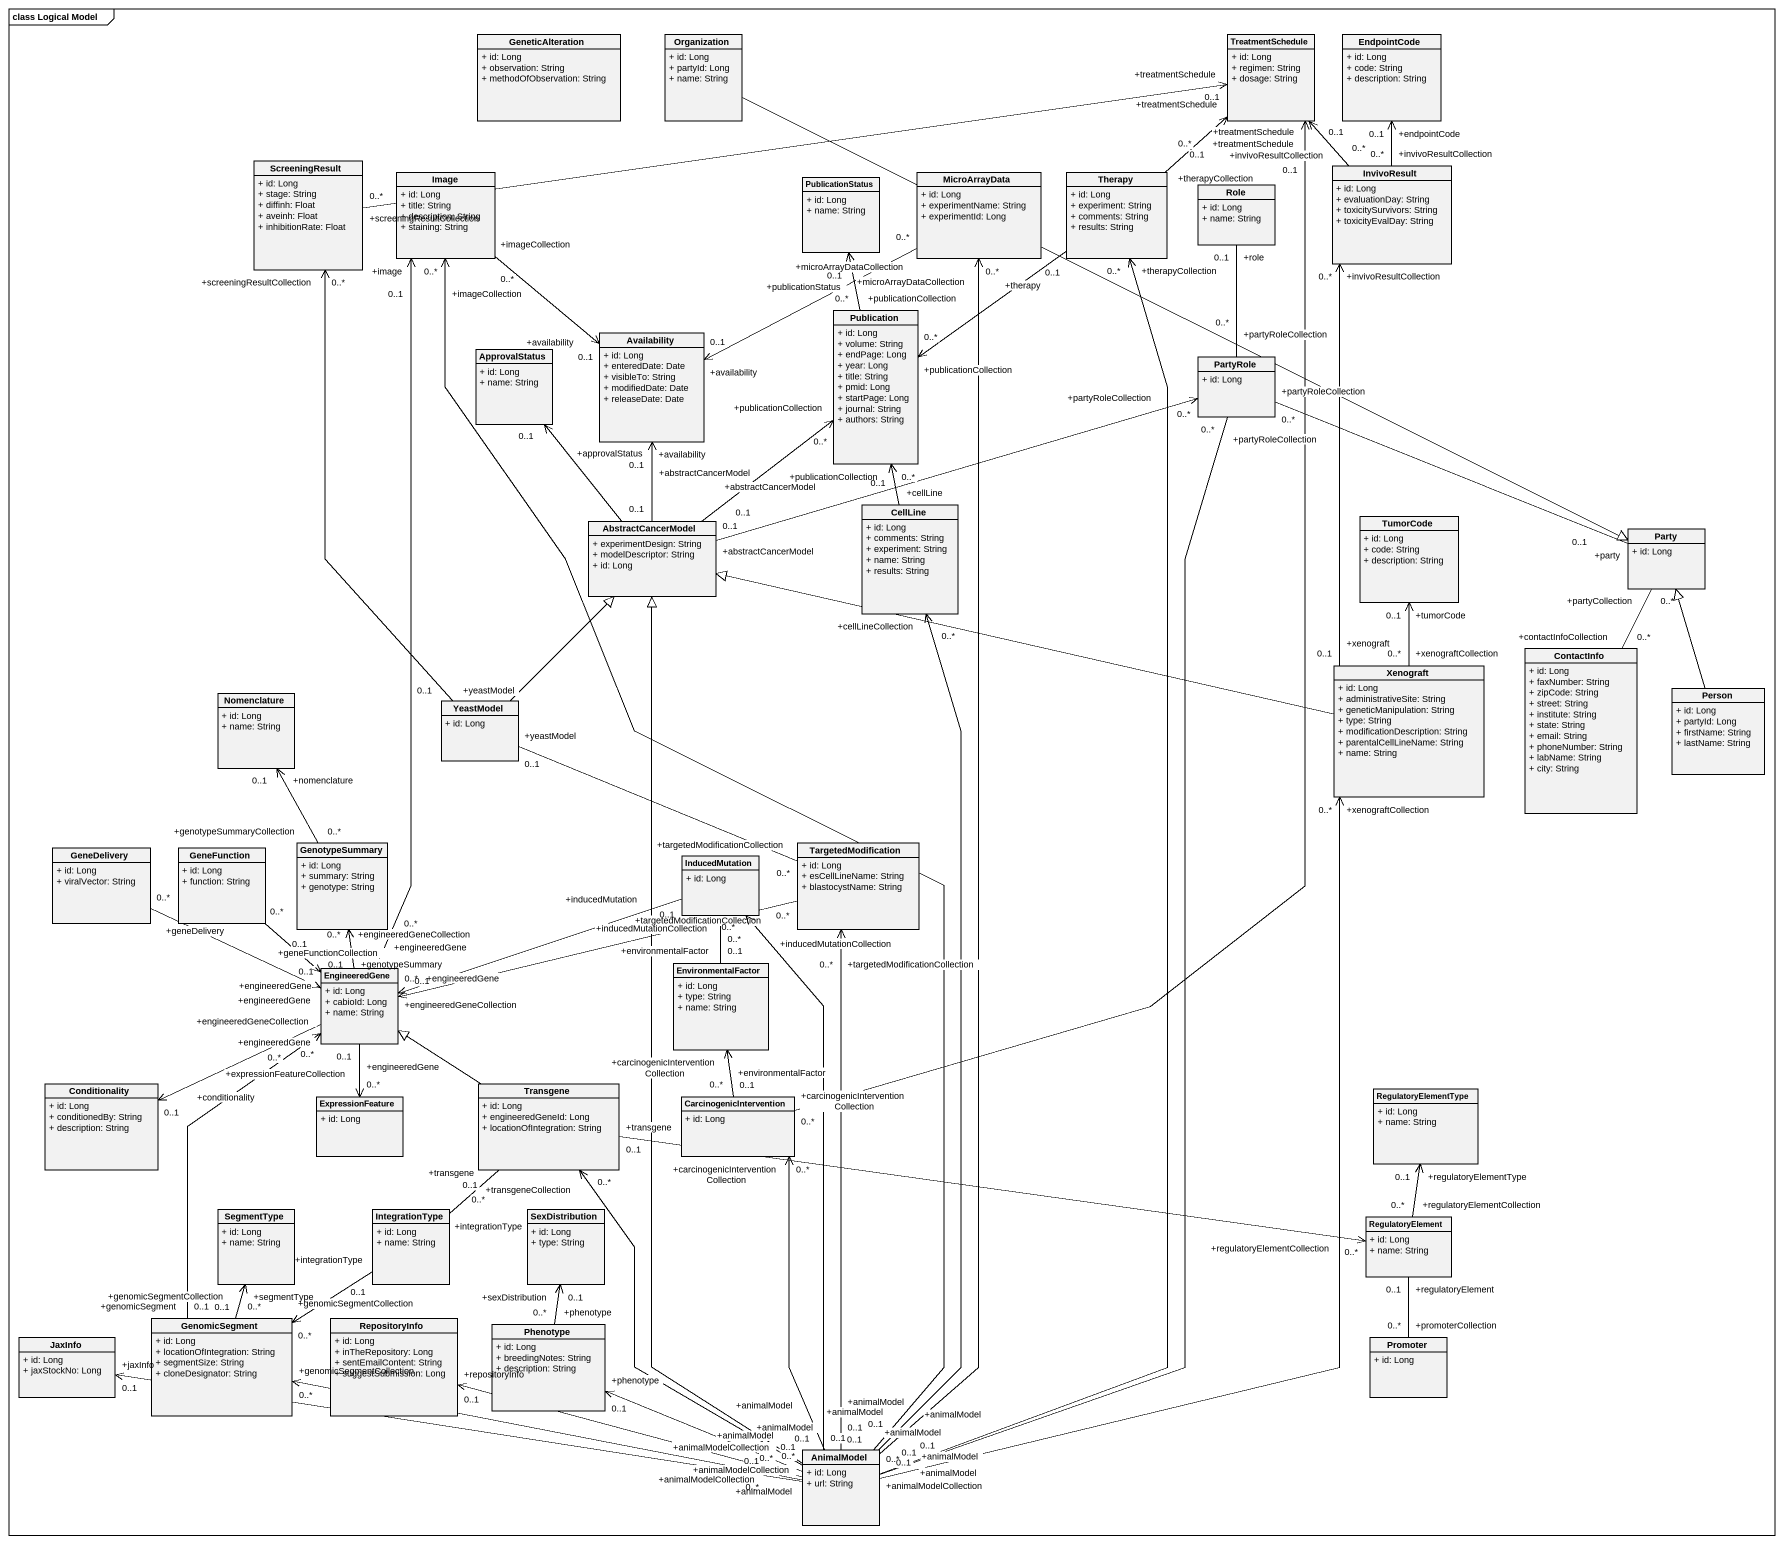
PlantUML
@startuml
mainframe class Logical Model
hide circle
hide empty members
skinparam classAttributeIconSize 0
class GeneticAlteration {
  + id: Long
  + observation: String
  + methodOfObservation: String
}
class Organization {
  + id: Long
  + partyId: Long
  + name: String
}
class TreatmentSchedule {
  + id: Long
  + regimen: String
  + dosage: String
}
class EndpointCode {
  + id: Long
  + code: String
  + description: String
}
class ScreeningResult {
  + id: Long
  + stage: String
  + diffinh: Float
  + aveinh: Float
  + inhibitionRate: Float
}
class Image {
  + id: Long
  + title: String
  + description: String
  + staining: String
}
class PublicationStatus {
  + id: Long
  + name: String
}
class MicroArrayData {
  + id: Long
  + experimentName: String
  + experimentId: Long
}
class Therapy {
  + id: Long
  + experiment: String
  + comments: String
  + results: String
}
class InvivoResult {
  + id: Long
  + evaluationDay: String
  + toxicitySurvivors: String
  + toxicityEvalDay: String
}
class Role {
  + id: Long
  + name: String
}
class Availability {
  + id: Long
  + enteredDate: Date
  + visibleTo: String
  + modifiedDate: Date
  + releaseDate: Date
}
class Publication {
  + id: Long
  + volume: String
  + endPage: Long
  + year: Long
  + title: String
  + pmid: Long
  + startPage: Long
  + journal: String
  + authors: String
}
class ApprovalStatus {
  + id: Long
  + name: String
}
class PartyRole {
  + id: Long
}
class AbstractCancerModel {
  + experimentDesign: String
  + modelDescriptor: String
  + id: Long
}
class CellLine {
  + id: Long
  + comments: String
  + experiment: String
  + name: String
  + results: String
}
class TumorCode {
  + id: Long
  + code: String
  + description: String
}
class Party {
  + id: Long
}
class Xenograft {
  + id: Long
  + administrativeSite: String
  + geneticManipulation: String
  + type: String
  + modificationDescription: String
  + parentalCellLineName: String
  + name: String
}
class ContactInfo {
  + id: Long
  + faxNumber: String
  + zipCode: String
  + street: String
  + institute: String
  + state: String
  + email: String
  + phoneNumber: String
  + labName: String
  + city: String
}
class Nomenclature {
  + id: Long
  + name: String
}
class YeastModel {
  + id: Long
}
class "Person" as Person_ {
  + id: Long
  + partyId: Long
  + firstName: String
  + lastName: String
}
class GeneDelivery {
  + id: Long
  + viralVector: String
}
class GeneFunction {
  + id: Long
  + function: String
}
class GenotypeSummary {
  + id: Long
  + summary: String
  + genotype: String
}
class InducedMutation {
  + id: Long
}
class TargetedModification {
  + id: Long
  + esCellLineName: String
  + blastocystName: String
}
class EngineeredGene {
  + id: Long
  + cabioId: Long
  + name: String
}
class EnvironmentalFactor {
  + id: Long
  + type: String
  + name: String
}
class Conditionality {
  + id: Long
  + conditionedBy: String
  + description: String
}
class ExpressionFeature {
  + id: Long
}
class Transgene {
  + id: Long
  + engineeredGeneId: Long
  + locationOfIntegration: String
}
class CarcinogenicIntervention {
  + id: Long
}
class RegulatoryElementType {
  + id: Long
  + name: String
}
class SegmentType {
  + id: Long
  + name: String
}
class IntegrationType {
  + id: Long
  + name: String
}
class SexDistribution {
  + id: Long
  + type: String
}
class RegulatoryElement {
  + id: Long
  + name: String
}
class JaxInfo {
  + id: Long
  + jaxStockNo: Long
}
class GenomicSegment {
  + id: Long
  + locationOfIntegration: String
  + segmentSize: String
  + cloneDesignator: String
}
class RepositoryInfo {
  + id: Long
  + inTheRepository: Long
  + sentEmailContent: String
  + suggestSubmission: Long
}
class Phenotype {
  + id: Long
  + breedingNotes: String
  + description: String
}
class Promoter {
  + id: Long
}
class AnimalModel {
  + id: Long
  + url: String
}
Organization -right-|> Party
ScreeningResult "+screeningResultCollection\n0..*" -right-> "+treatmentSchedule\n0..1" TreatmentSchedule
Therapy "+therapyCollection\n0..*" -up-> "+treatmentSchedule\n0..1" TreatmentSchedule
InvivoResult "+invivoResultCollection\n0..*" -up-> "+treatmentSchedule\n0..1" TreatmentSchedule
InvivoResult "+invivoResultCollection\n0..*" -up-> "+endpointCode\n0..1" EndpointCode
Availability "+availability\n0..1" <-up- "+imageCollection\n0..*" Image
Availability "+availability\n0..1" <-right- "+microArrayDataCollection\n0..*" MicroArrayData
Publication "+publicationCollection\n0..*" -up-> "+publicationStatus\n0..1" PublicationStatus
Publication "+publicationCollection\n0..*" <-up- "+therapy\n0..1" Therapy
PartyRole "+partyRoleCollection\n0..*" -up- "+role\n0..1" Role
AbstractCancerModel "+abstractCancerModel\n0..1" -up-> "+availability\n0..1" Availability
AbstractCancerModel "+abstractCancerModel\n0..1" -up-> "+publicationCollection\n0..*" Publication
AbstractCancerModel -up-> "+approvalStatus\n0..1" ApprovalStatus
AbstractCancerModel "+abstractCancerModel\n0..1" -right-> "+partyRoleCollection\n0..*" PartyRole
CellLine "+cellLine\n0..1" -up-> "+publicationCollection\n0..*" Publication
Party "+party\n0..1" -left- "+partyRoleCollection\n0..*" PartyRole
Xenograft "+xenograft\n0..1" -up-> "+invivoResultCollection\n0..*" InvivoResult
Xenograft -left-|> AbstractCancerModel
Xenograft "+xenograftCollection\n0..*" -up-> "+tumorCode\n0..1" TumorCode
ContactInfo "+contactInfoCollection\n0..*" -up- "+partyCollection\n0..*" Party
YeastModel "+yeastModel\n0..1" -up-> "+screeningResultCollection\n0..*" ScreeningResult
YeastModel -up-|> AbstractCancerModel
Person_ -up-|> Party
GenotypeSummary "+genotypeSummaryCollection\n0..*" -up-> "+nomenclature\n0..1" Nomenclature
TargetedModification "+targetedModificationCollection\n0..*" -left- "+yeastModel\n0..1" YeastModel
EngineeredGene "+engineeredGene\n0..*" -up-> "+image\n0..1" Image
EngineeredGene "+engineeredGene\n0..1" <-left- "+geneDelivery\n0..*" GeneDelivery
EngineeredGene "+engineeredGene\n0..1" <-up- "+geneFunctionCollection\n0..*" GeneFunction
EngineeredGene "+engineeredGeneCollection\n0..*" -up-> "+genotypeSummary\n0..1" GenotypeSummary
EngineeredGene "+engineeredGeneCollection\n0..*" <-right- "+inducedMutation\n0..1" InducedMutation
EngineeredGene "+engineeredGene\n0..1" <-right- "+targetedModificationCollection\n0..*" TargetedModification
EngineeredGene "+engineeredGeneCollection\n0..*" <-- "+genomicSegment\n0..1" GenomicSegment
EnvironmentalFactor "+environmentalFactor\n0..1" -up- "+inducedMutationCollection\n0..*" InducedMutation
Conditionality "+conditionality\n0..1" <-right- "+engineeredGene\n0..*" EngineeredGene
ExpressionFeature "+expressionFeatureCollection\n0..*" <-up- "+engineeredGene\n0..1" EngineeredGene
Transgene -up-|> EngineeredGene
CarcinogenicIntervention "+carcinogenicInterventionCollection\n0..*" -up-> "+treatmentSchedule\n0..1" TreatmentSchedule
CarcinogenicIntervention "+carcinogenicInterventionCollection\n0..*" -up-> "+environmentalFactor\n0..1" EnvironmentalFactor
IntegrationType "+integrationType\n0..1" -up- "+transgene\n0..*" Transgene
RegulatoryElement "+regulatoryElementCollection\n0..*" <-left- "+transgene\n0..1" Transgene
RegulatoryElement "+regulatoryElementCollection\n0..*" -up-> "+regulatoryElementType\n0..1" RegulatoryElementType
GenomicSegment "+genomicSegmentCollection\n0..*" -up-> "+segmentType\n0..1" SegmentType
GenomicSegment "+genomicSegmentCollection\n0..*" <-up- "+integrationType\n0..1" IntegrationType
Phenotype "+phenotype\n0..*" -up-> "+sexDistribution\n0..1" SexDistribution
Promoter "+promoterCollection\n0..*" -up- "+regulatoryElement\n0..1" RegulatoryElement
AnimalModel "+animalModel\n0..1" -up-> "+imageCollection\n0..*" Image
AnimalModel "+animalModel\n0..1" -up-> "+microArrayDataCollection\n0..*" MicroArrayData
AnimalModel "+animalModel\n0..1" -up-> "+therapyCollection\n0..*" Therapy
AnimalModel "+animalModelCollection\n0..*" -up- "+partyRoleCollection\n0..*" PartyRole
AnimalModel -up-|> AbstractCancerModel
AnimalModel "+animalModel\n0..1" -up-> "+cellLineCollection\n0..*" CellLine
AnimalModel "+animalModel\n0..1" -up-> "+xenograftCollection\n0..*" Xenograft
AnimalModel "+animalModel\n0..1" -up-> "+inducedMutationCollection\n0..*" InducedMutation
AnimalModel "+animalModel\n0..1" -up-> "+targetedModificationCollection\n0..*" TargetedModification
AnimalModel "+animalModel\n0..1" -up-> "+transgeneCollection\n0..*" Transgene
AnimalModel "+animalModel\n0..1" -up-> "+carcinogenicInterventionCollection\n0..*" CarcinogenicIntervention
AnimalModel "+animalModelCollection\n0..*" -left-> "+jaxInfo\n0..1" JaxInfo
AnimalModel "+animalModel\n0..1" -left-> "+genomicSegmentCollection\n0..*" GenomicSegment
AnimalModel "+animalModelCollection\n0..*" -left-> "+repositoryInfo\n0..1" RepositoryInfo
AnimalModel "+animalModelCollection\n0..*" -left-> "+phenotype\n0..1" Phenotype
@enduml
